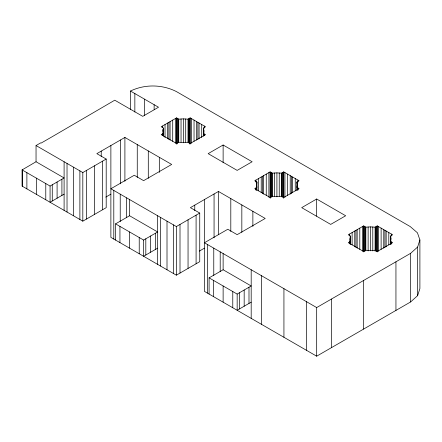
<?xml version="1.0" encoding="UTF-8"?>
<svg xmlns="http://www.w3.org/2000/svg" width="442" height="442" viewBox="0 0 442 442"><rect width="100%" height="100%" fill="white"/><g stroke="black" fill="none" stroke-linecap="round" stroke-linejoin="round"><path stroke-width="0.66" d="M163.396 128.02L162.871 130.694L163.396 133.368L161.203 134.633L176.546 143.495L178.745 142.225L183.375 142.534L188.005 142.225L190.198 143.495L205.547 134.633L203.348 133.368L203.873 130.694L203.348 128.02L205.547 126.755L190.198 117.892L188.005 119.163L183.375 118.859L178.745 119.163L176.546 117.892L161.203 126.755L163.396 128.02L163.396 136.241M256.415 186.071L256.94 182.027L254.747 180.761L270.09 171.899L272.283 173.17L276.913 172.866L281.548 173.17L283.742 171.899L299.09 180.761L296.891 182.027L296.891 190.242M296.891 182.027L297.416 184.701L296.891 187.375L299.085 188.64L283.742 197.502L281.548 196.231L276.919 196.535L272.283 196.231L270.09 197.502L254.747 188.64L256.94 187.375L256.415 184.701M349.959 241.448L350.484 236.034L348.285 234.768L363.633 225.906L365.827 227.177L370.457 226.873L375.092 227.177L377.286 225.906L392.629 234.768L390.435 236.034L390.435 244.249M204.419 199.552L204.419 291.377L316.676 356.186L410.624 301.941L417.629 295.643L417.629 247.023L419.9 239.901L417.43 232.801L410.215 226.558L176.352 91.538C162.142 84.361 144.821 84.079 130.467 91.035L130.467 109.522M417.629 295.643L419.9 288.521L419.9 239.901M316.676 356.186L316.676 307.566L410.624 253.321L417.629 247.023M22.1 169.905L36.04 161.75L64.101 177.955L50.073 186.054L22.1 169.905L22.1 186.11L82.814 221.166L106.196 207.668L106.196 159.048L96.842 153.645L124.904 137.445L171.678 164.446L143.617 180.651L134.263 175.247L110.876 188.751L176.352 226.553L199.74 213.055L190.386 207.652L218.447 191.452L265.222 218.453L237.161 234.658L227.801 229.254L204.419 242.757L316.676 307.566M115.555 223.862L129.583 215.757L157.65 231.962L143.617 240.061L115.555 223.862L115.555 240.067M36.04 161.75L36.04 145.545L40.719 142.843L41.128 143.081L52.697 136.418L114.765 100.196L142.738 116.345L158.523 107.235L130.467 91.035M36.04 145.545L82.814 172.546L106.196 159.048M64.101 194.16L50.073 202.259L50.073 186.054M105.771 197.11L110.876 194.165M223.127 145.004L208.16 153.645L237.161 170.391L252.128 161.75L223.127 145.004L223.127 162.811M157.65 248.166L143.617 256.272L143.617 240.061M199.309 251.117L204.419 248.172M110.876 145.545L110.876 237.371L176.352 275.173L199.74 261.675L199.74 213.055M316.671 199.01L301.704 207.652L330.704 224.398L345.672 215.757L316.671 199.01L316.671 216.132M209.094 277.863L223.127 269.764L251.189 285.968L237.161 294.068L209.094 277.863L209.094 294.074M251.189 302.173L237.161 310.273L237.161 294.068M390.435 236.034L390.96 238.708L390.435 241.382L392.629 242.647L377.286 251.509L375.092 250.238L370.457 250.542L365.827 250.238L363.633 251.509L348.285 242.647L350.484 241.382L349.959 238.708M410.624 253.321L410.624 301.941M395.944 261.797L395.944 310.417M391.535 242.017L391.535 244.067M391.43 234.072L391.43 236.127M390.827 237.365L390.827 241.47M390.778 241.581L390.778 244.321M388.794 232.553L388.794 244.879M386.159 231.028L386.159 246.78M384.96 230.337L384.96 247.454M383.761 229.647L383.761 248.133M381.12 228.122L381.12 249.349M378.485 226.597L378.485 251.249M377.286 225.906L377.286 251.929M376.943 226.105L376.943 251.443M376.186 226.542L376.186 251.194M375.435 226.978L375.435 250.945M375.092 227.177L375.092 251.144M372.788 226.945L372.788 250.912M370.457 226.873L370.457 250.841M368.131 226.945L368.131 250.912M365.827 227.177L365.827 250.459M365.484 226.978L365.484 250.945M364.733 226.542L364.733 251.194M363.976 226.105L363.976 251.443M363.633 225.906L363.633 251.929M363.65 280.443L363.65 329.063M362.434 226.597L362.434 251.249M359.799 228.122L359.799 249.349M357.158 229.647L357.158 248.133M355.959 230.337L355.959 247.454M354.76 231.028L354.76 246.78M352.125 232.553L352.125 244.879M350.484 236.034L350.484 244.249M350.086 237.365L350.086 241.42M350.141 241.581L350.141 244.315M349.484 234.072L349.484 236.127M349.384 242.017L349.384 243.387M331.351 299.09L331.351 347.71M306.444 301.659L306.444 350.279M297.991 188.01L297.991 190.066M297.891 180.065L297.891 182.121M297.416 184.701L297.416 186.071M297.234 181.828L297.234 190.314M295.25 178.546L295.25 190.872M292.615 177.021L292.615 192.773M291.416 176.33L291.416 193.447M290.217 175.64L290.217 194.126M287.576 174.115L287.576 195.342M284.941 172.59L284.941 197.243M283.93 288.665L283.93 337.285M283.742 171.899L283.742 197.922M283.399 172.098L283.399 198.121M282.642 172.535L282.642 197.187M281.891 172.971L281.891 196.939M281.548 173.17L281.548 196.452M279.245 172.938L279.245 196.22M276.913 172.866L276.913 196.834M274.587 172.938L274.587 196.22M272.283 173.17L272.283 196.452M271.94 172.971L271.94 196.939M271.189 172.535L271.189 197.187M270.432 172.098L270.432 198.121M270.09 171.899L270.09 197.922M268.891 172.595L268.891 197.243M266.255 174.115L266.255 195.342M263.614 175.64L263.614 194.126M262.415 176.33L262.415 193.452M261.421 275.67L261.421 324.284M261.216 177.021L261.216 192.773M258.581 178.546L258.581 190.872M256.94 182.027L256.94 190.242M256.598 181.828L256.598 190.314M255.946 180.065L255.946 182.121M255.841 188.01L255.841 190.06M252.868 211.326L252.868 226.387M251.189 269.758L251.189 318.378M248.995 287.234L248.995 303.439M244.172 290.018L244.172 306.223M241.835 204.95L241.835 232.343M239.349 292.803L239.349 309.008M232.774 291.538L232.774 307.743M230.801 198.58L230.801 231.453M223.127 253.559L223.127 269.764M223.127 285.968L223.127 302.173M220.204 251.868L220.204 271.731M218.447 191.452L218.447 234.591M214.066 193.983L214.066 237.807M213.773 248.155L213.773 275.548M213.48 280.399L213.48 296.604M207.342 244.443L207.342 293.063M204.447 134.003L204.447 135.374M204.348 126.058L204.348 128.114M203.873 130.694L203.873 132.749M203.745 129.351L203.745 132.777M203.69 133.567L203.69 135.622M203.348 128.02L203.348 136.241M201.707 124.539L201.707 137.55M199.071 123.014L199.071 138.766M197.872 122.323L197.872 139.445M196.673 121.633L196.673 140.12M196.088 215.166L196.088 263.78M194.773 205.121L194.773 210.602M194.038 120.108L194.038 141.335M191.397 118.589L191.397 143.236M190.198 117.892L190.198 143.915M189.856 118.091L189.856 144.114M189.099 118.528L189.099 143.18M188.347 118.964L188.347 142.247M188.005 119.163L188.005 142.446M188.049 219.807L188.049 268.421M185.701 118.931L185.701 142.213M183.375 118.859L183.375 142.827M181.043 118.931L181.043 142.219M180.01 224.448L180.01 273.062M178.745 119.163L178.745 142.446M178.397 118.964L178.397 142.247M177.645 118.528L177.645 143.18M176.888 118.091L176.888 144.114M176.546 117.892L176.546 143.915M176.352 226.553L176.352 275.173M175.347 118.589L175.347 143.236M173.43 224.868L173.43 273.488M172.712 120.108L172.712 141.335M170.071 121.633L170.071 140.12M168.872 122.323L168.872 139.445M167.673 123.014L167.673 138.766M167.004 221.155L167.004 269.775M165.037 124.539L165.037 137.55M163.054 133.567L163.054 135.622M163.004 129.351L163.004 133.462M162.402 126.058L162.402 127.429M162.297 134.003L162.297 135.374M160.573 217.442L160.573 266.062M159.324 157.319L159.324 172.38M157.65 215.757L157.65 264.377M155.457 233.227L155.457 249.437M154.136 104.704L154.136 109.494M150.634 236.011L150.634 252.222M148.291 150.949L148.291 178.336M145.81 238.796L145.81 255.006M144.495 99.135L144.495 115.566M139.23 237.531L139.23 253.736M137.258 144.573L137.258 177.446M134.849 93.566L134.849 112.053M129.583 199.552L129.583 215.757M129.583 231.962L129.583 248.166M126.661 197.867L126.661 217.724M124.904 137.445L124.904 181.27M120.522 139.976L120.522 183.8M120.23 194.148L120.23 221.541M119.942 226.392L119.942 242.597M113.798 190.436L113.798 239.056M102.544 161.159L102.544 209.773M101.229 151.114L101.229 156.595M94.505 165.8L94.505 214.414M86.466 170.441L86.466 219.055M82.814 172.546L82.814 221.166M79.886 170.861L79.886 219.481M73.455 167.148L73.455 215.768M67.024 163.435L67.024 212.055M64.101 161.744L64.101 210.364M61.913 179.22L61.913 195.425M57.09 182.005L57.09 198.209M52.266 184.789L52.266 200.994M45.78 183.574L45.78 199.784M36.332 178.12L36.332 194.331M26.885 172.667L26.885 188.878M22.592 170.192L22.592 186.397M22.299 170.021L22.299 186.226"/></g></svg>
